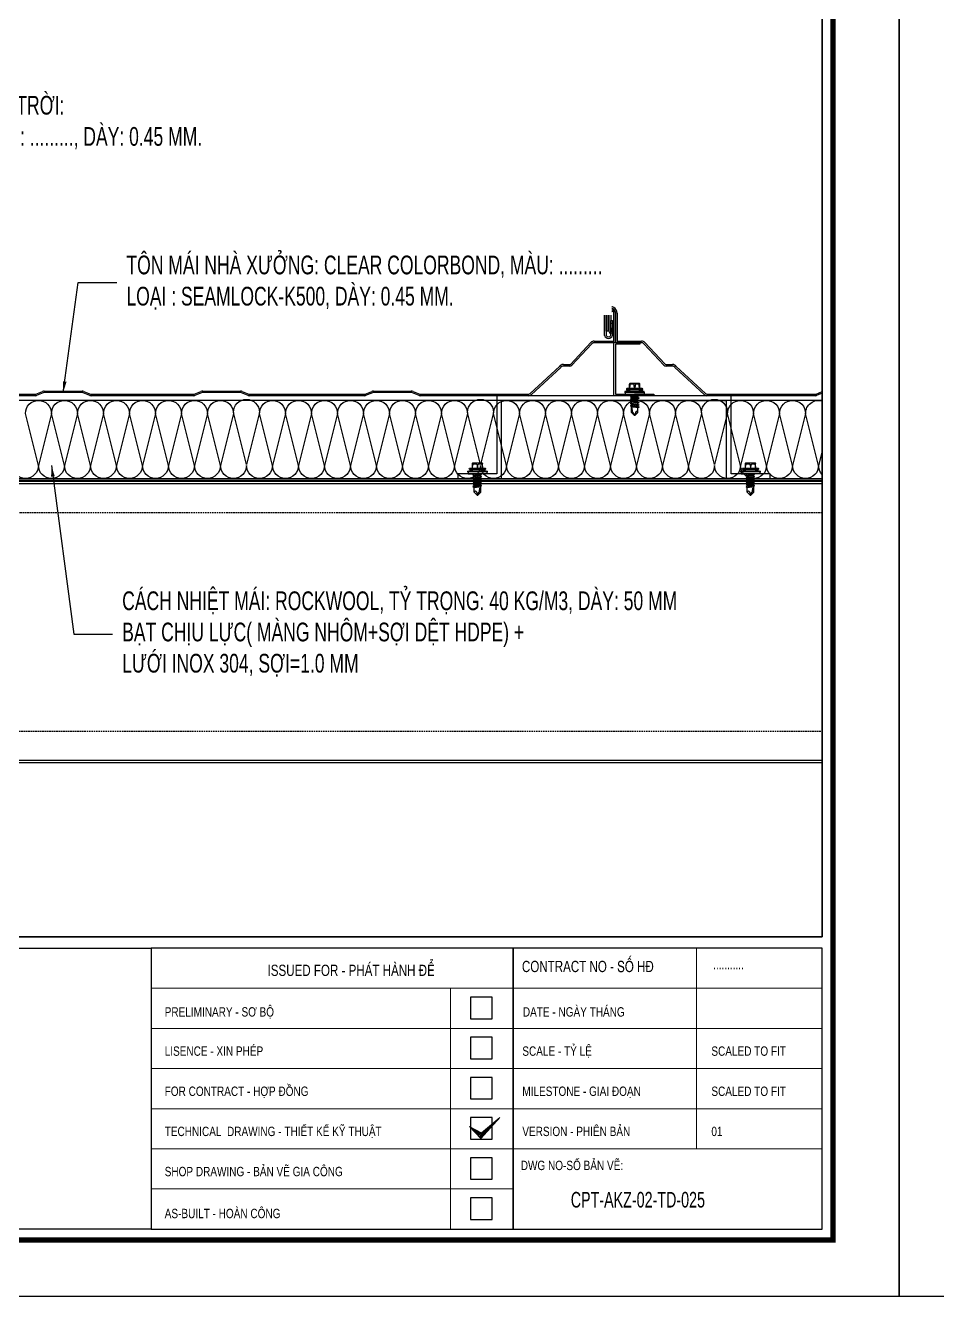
# Model space of a CAD drawing. Header units: inches. Extents: x 315041 to 662841, y -45540 to -35018.
# Drawn here: x 332439.5 to 332585.6, y -37110 to -36906.4 of the extents above; entities that cross this region are included whole.
import ezdxf
from ezdxf.enums import TextEntityAlignment as Align

# ---------------------------------------------------------------- set-up
doc = ezdxf.new("R2010")
doc.units = ezdxf.units.IN
doc.header["$MEASUREMENT"] = 0
doc.linetypes.add('HIDDEN', pattern=[0.375, 0.25, -0.125])
for name, color, linetype in [('2', 2, 'Continuous'), ('3', 3, 'Continuous'), ('7', 7, 'Continuous'), ('BAO KHUNG', 31, 'Continuous'), ('Fast RSQ_A2 Frame$0$Khung ten', 4, 'Continuous'), ('FLAT BAR', 1, 'Continuous'), ('STRUCTURE', 1, 'Continuous')]:
    doc.layers.add(name, color=color, linetype=linetype)
doc.layers.add('Cover text', color=7, linetype='Continuous', true_color=0x52370f)
for name, color, linetype, lineweight in [('DETAIL$0$S-Dim', 8, 'Continuous', 20), ('DETAIL$0$S-Hatch', 8, 'Continuous', 13), ('S-Hatch', 8, 'Continuous', 9)]:
    doc.layers.add(name, color=color, linetype=linetype, lineweight=lineweight)
doc.styles.add('ST1H', font='vnshxh.shx', dxfattribs={"width": 0.7})
doc.styles.get("Standard").update_dxf_attribs({"font": 'VHARIALN.TTF'})
doc.styles.add('style2', font='VHAVANI.TTF')
doc.styles.add('TIEU DE', font='VHARIALN.TTF', dxfattribs={"width": 0.8})
doc.dimstyles.new('3', dxfattribs={"dimtxt": 3.5, "dimasz": 1.8, "dimexe": 1, "dimexo": 0, "dimgap": 1, "dimtad": 1, "dimdec": 0, "dimlfac": 3, "dimzin": 0, "dimdsep": 46, "dimtxsty": 'ST1H', "dimblk": 'OBLIQUE', "dimcen": 1, "dimdle": 1, "dimclrd": 8, "dimclre": 8, "dimclrt": 3, "dimadec": 0, "dimazin": 0, "dimtfac": 1, "dimtdec": 0, "dimtix": 1, "dimtofl": 0, "dimtmove": 1, "dimatfit": 3, "dimfxl": 0.18, "dimtolj": 1, "dimtzin": 0, "dimlwd": -1, "dimlwe": -1, "dimarcsym": 1})

# ---------------------------------------------------------------- blocks, each defined once
blk = doc.blocks.new('DETAIL$0$MARK')
at = {"layer": 'DETAIL$0$S-Hatch', "linetype": 'Continuous'}
h = blk.add_hatch(dxfattribs=at)
h.set_pattern_fill('ANSI31', color=256, scale=50, style=0)
h.paths.add_polyline_path([(1667849.6, -1156933.2), (1667909.3, -1156997), (1668012, -1156885.1), (1667913.5, -1156966.7)])
at = {"layer": 'DETAIL$0$S-Dim', "linetype": 'Continuous'}
blk.add_lwpolyline([(1667849.6, -1156933.2), (1667909.3, -1156997), (1668012, -1156885.1), (1667913.5, -1156966.7), (1667849.6, -1156933.2)], dxfattribs=at)
blk = doc.blocks.new('A$C75D82031')
at = {"layer": '2', "color": 157, "linetype": 'Continuous'}
blk.add_lwpolyline([(0, 420), (594, 420), (594, 0), (0, 0)], close=True, dxfattribs=at)
at = {"layer": '7', "color": 147, "linetype": 'Continuous'}
blk.add_lwpolyline([(12.33, 57.61), (581.67, 57.61), (581.67, 409.19), (12.33, 409.19)], close=True, dxfattribs=at)
at = {"layer": 'BAO KHUNG', "color": 167, "linetype": 'Continuous', "const_width": 0.871}
blk.add_lwpolyline([(10.59, 9.07), (583.41, 9.07), (583.41, 410.93), (10.59, 410.93)], close=True, dxfattribs=at)
at = {"layer": 'BAO KHUNG', "color": 7}
for points in [[(211.89, 55.81), (474.14, 55.81), (474.14, 10.81), (211.89, 10.81)], [(474.14, 10.81), (532.16, 10.81), (532.16, 55.81), (474.14, 55.81)], [(532.16, 10.81), (581.67, 10.81), (581.67, 55.81), (532.16, 55.81)]]:
    blk.add_lwpolyline(points, close=True, dxfattribs=at)
at = {"layer": 'Fast RSQ_A2 Frame$0$Khung ten', "color": 7, "ltscale": 1000}
for points in [[(525.34, 44.51), (528.78, 44.51), (528.78, 47.96), (525.34, 47.96)], [(525.34, 38.09), (528.78, 38.09), (528.78, 41.53), (525.34, 41.53)], [(525.34, 31.66), (528.78, 31.66), (528.78, 35.1), (525.34, 35.1)], [(525.34, 25.23), (528.78, 25.23), (528.78, 28.67), (525.34, 28.67)], [(525.34, 18.8), (528.78, 18.8), (528.78, 22.24), (525.34, 22.24)], [(525.34, 12.37), (528.78, 12.37), (528.78, 15.81), (525.34, 15.81)]]:
    blk.add_lwpolyline(points, close=True, dxfattribs=at)
at = {"layer": 'S-Hatch'}
for p, q in [((561.54, 55.81), (561.54, 23.67)), ((474.14, 49.38), (532.16, 49.38)), ((522.13, 10.81), (522.13, 49.38)), ((532.16, 49.38), (581.67, 49.38)), ((474.14, 42.95), (532.16, 42.95)), ((532.16, 42.95), (581.67, 42.95)), ((474.14, 36.52), (532.16, 36.52)), ((532.16, 36.52), (581.67, 36.52)), ((474.14, 30.1), (532.16, 30.1)), ((532.16, 30.1), (581.67, 30.1)), ((474.14, 23.67), (532.16, 23.67)), ((532.16, 23.67), (581.67, 23.67)), ((474.14, 17.24), (532.16, 17.24))]:
    blk.add_line(p, q, dxfattribs=at)
at = {"layer": 'DETAIL$0$S-Dim', "linetype": 'Continuous', "xscale": 0.02999999996973202, "yscale": 0.02999999996973202, "zscale": 0.02999999996973202}
blk.add_blockref('DETAIL$0$MARK', (-49510.32, 34735.23), dxfattribs=at)
at = {"layer": 'BAO KHUNG', "color": 7, "linetype": 'Continuous', "width": 0.9}
blk.add_text('ISSUED FOR - PHÁT HÀNH ĐỂ ', height=1.8, dxfattribs=at).set_placement((506.46, 51.36), align=Align.CENTER)
blk.add_text('CONTRACT NO - Sè H§', height=1.8, dxfattribs=at).set_placement((533.57, 51.98))
at = {"layer": 'BAO KHUNG', "color": 109, "linetype": 'Continuous', "style": 'style2', "width": 0.8}
blk.add_text('...........', height=1.5, dxfattribs=at).set_placement((564.21, 52.44))
at = {"layer": 'Cover text', "linetype": 'Continuous', "style": 'style2', "width": 0.8}
for s, p in [('PRELIMINARY - S¥ Bé', (476.33, 44.85)), ('date - NGµY TH¸NG', (533.72, 44.85)), ('LISENCE - XIN PHÐP', (476.33, 38.57)), ('scale - tû lÖ', (533.63, 38.57)), ('scaled to fit', (563.92, 38.57)), ('FOR CONTRACT - HîP §åNG', (476.33, 32.14)), ('MILESTONE - GIAI §O¹N', (533.63, 32.14)), ('scaled to fit', (563.92, 32.14)), ('TECHNICAL  DRAWING - THIÕT KÕ Kü THUËT', (476.33, 25.71)), ('VERSION - PHI£N B¶N', (533.63, 25.71)), ('01', (563.92, 25.71)), ('SHOP DRAWING - B¶N VÏ GIA C¤NG', (476.33, 19.28)), ('%%u%%udwg no-sè b¶n vÏ:', (533.38, 20.26)), ('AS-BUILT - HOµN C¤NG', (476.33, 12.56))]:
    blk.add_text(s, height=1.5, dxfattribs=at).set_placement(p)
blk = doc.blocks.new('Short_Self_drilling')
at = {"layer": 'STRUCTURE', "color": 1, "linetype": 'Continuous'}
for p, q in [((6.43, 1.74), (-6.43, 1.73)), ((5.14, 3.76), (-5.14, 3.75)), ((-2.57, 2.9), (-5.14, 2.9)), ((-3.43, 3.75), (-3.43, 6.75)), ((3, 7.19), (-3, 7.18)), ((2.57, 2.9), (-2.57, 2.9)), ((-2.14, 2.8), (-2.14, 2.9)), ((6.25, 0), (0, 0)), ((2.15, 2.8), (2.15, 2.9)), ((2.16, -0.5), (2.15, 0.01)), ((5.14, 2.9), (2.57, 2.9)), ((3.43, 3.76), (3.42, 6.76)), ((2.99, -1.17), (-2.7, -0.23)), ((2.99, -2.7), (-2.7, -1.76)), ((2.99, -4.23), (-2.7, -3.28)), ((2.99, -5.75), (-2.7, -4.81)), ((2.99, -7.28), (-2.7, -6.33)), ((-1.91, -7.99), (-2.7, -7.86)), ((-2.14, -1.38), (-2.14, -0.87)), ((-2.14, -2.91), (-2.14, -2.39)), ((-2.14, -4.43), (-2.14, -3.92)), ((-2.13, -5.96), (-2.14, -5.44)), ((-2.14, -12.33), (-2.14, -8.48)), ((-2.13, -7.49), (-2.13, -6.97)), ((3, -8.8), (-1.14, -8.12)), ((2.16, -2.03), (2.16, -1.51)), ((2.16, -3.55), (2.16, -3.04)), ((2.16, -5.08), (2.16, -4.56)), ((2.16, -6.6), (2.16, -6.09)), ((2.16, -8.13), (2.16, -7.61)), ((2.15, -12.31), (2.15, -9.14))]:
    blk.add_line(p, q, dxfattribs=at)
blk.add_lwpolyline([(6.43, 1.31), (6.43, 1.74), (2.14, 2.81), (-2.14, 2.8), (-6.43, 1.73), (-6.43, 1.3)], close=True, dxfattribs=at)
for points in [[(-6.43, 1.3, -0.088869), (-6.25, 0), (0, 0)], [(-0.13, 3.76), (-0.33, 6.23, 0.338878), (-3.14, 6.23), (-3.33, 3.75)], [(3.3, 3.76), (3.1, 6.23, 0.338878), (0.29, 6.23), (0.1, 3.76)], [(-0.08, -14.04), (-1.04, -12.24, -0.148657), (-1.4, -11.2), (-1.95, -7.72, -0.815006), (-1.21, -7.77, 0.150833), (-0.85, -8.68)], [(2.15, -12.31), (0.17, -14.24, -0.333596), (-0.17, -14.24), (-2.14, -12.33)], [(2.15, -12.31), (1.71, -11.7, 0.52242), (0.88, -11.71), (-0.17, -14.24)]]:
    blk.add_lwpolyline(points, format="xyb", dxfattribs=at)
for points in [[(2.99, -1.17), (2.16, -1.51), (-2.14, -0.85), (-2.7, -0.23), (-2.36, 0)], [(2.99, -2.7), (2.16, -3.04), (-2.14, -2.37), (-2.7, -1.76), (-2.14, -1.38), (2.16, -2.03), (2.99, -2.7)], [(2.99, -4.23), (2.16, -4.56), (-2.14, -3.9), (-2.7, -3.28), (-2.14, -2.91), (2.16, -3.55), (2.99, -4.23)], [(2.99, -5.75), (2.16, -6.09), (-2.14, -5.43), (-2.7, -4.81), (-2.14, -4.43), (2.16, -5.08), (2.99, -5.75)], [(2.99, -7.28), (2.16, -7.62), (-2.14, -6.95), (-2.7, -6.33), (-2.13, -5.96), (2.16, -6.6), (2.99, -7.28)], [(-1.82, -8.53), (-2.14, -8.48), (-2.7, -7.86), (-2.13, -7.49), (-1.83, -7.53)], [(-1.26, -7.62), (2.16, -8.13), (3, -8.8)], [(-1.18, 0), (2.16, -0.5), (2.99, -1.17)], [(3, -8.8), (2.16, -9.14), (-0.85, -8.68)]]:
    blk.add_lwpolyline(points, dxfattribs=at)
for centre, radius, start, end in [((-4.99, 3.32), 0.455, 109.79487, 250.26739), ((-3, 6.75), 0.429, 90.03113, 180.03113), ((3, 6.76), 0.429, 0.03113, 90.03113), ((5.07, 3.33), 0.435, 279.72757, 80.33469), ((9.99, 0.17), 3.74, 162.29632, 182.61031)]:
    blk.add_arc(centre, radius, start, end, dxfattribs=at)
blk = doc.blocks.new('A$C5F901649')
at = {"color": 3, "ltscale": 15}
blk.add_lwpolyline([(39.21, 32.56), (34, 32.56, -0.414214), (33.67, 32.9), (33.67, 38.9, 1), (31.67, 38.9), (31.67, 34.1, 0.564916), (32.66, 34.1), (32.66, 36.75), (33, 36.75), (33, 34.1, -0.737932), (31.33, 34.1), (31.33, 38.9, -1), (34, 38.9), (34, 32.9), (39.21, 32.9, -0.207596), (39.94, 32.58), (44.21, 28.01, 0.207596), (44.46, 27.91), (45.82, 27.91, -0.246585), (46.64, 27.48), (52.91, 21.72, 0.246585), (53.18, 21.58), (76.37, 21.58, 0.095415), (76.49, 21.6), (77.92, 22.17, -0.095415), (78.29, 22.24), (86.37, 22.24, -0.095415), (86.74, 22.17), (88.17, 21.6, 0.095415), (88.29, 21.58), (110.2, 21.58, 0.095415), (110.33, 21.6), (111.76, 22.17, -0.095415), (112.13, 22.24), (120.2, 22.24, -0.095415), (120.58, 22.17), (122, 21.6, 0.095415), (122.13, 21.58), (146.7, 21.58, 0.095415), (146.83, 21.6), (148.26, 22.17, -0.095415), (148.63, 22.24), (156.7, 22.24, -0.095415), (157.08, 22.17), (158.5, 21.6, 0.095415), (158.63, 21.58), (181.82, 21.58, 0.246585), (182.09, 21.72), (188.36, 27.48, -0.246585), (189.18, 27.91), (190.54, 27.91, 0.207596), (190.79, 28.01), (195.06, 32.58, -0.207596), (195.79, 32.9), (200, 32.9), (200, 38.91, 1), (199.33, 38.91), (199.33, 34.91, 1), (199.52, 34.91, -0.067331), (199.35, 35.94), (199.35, 37.32), (199.67, 37.32), (199.67, 35.96, 0.039103), (199.86, 34.91, -1), (199, 34.91), (199, 38.91, -1), (200.33, 38.91), (200.33, 32.9, -0.414214), (200, 32.56), (195.79, 32.56, 0.207596), (195.3, 32.35), (191.03, 27.79, -0.207596), (190.54, 27.58), (189.18, 27.58, 0.246585), (188.63, 27.29), (182.36, 21.53, -0.246585), (181.82, 21.24), (158.63, 21.24, -0.095415), (158.38, 21.29), (156.95, 21.86, 0.095415), (156.7, 21.91), (148.63, 21.91, 0.095415), (148.38, 21.86), (146.95, 21.29, -0.095415), (146.7, 21.24), (122.13, 21.24, -0.095415), (121.88, 21.29), (120.45, 21.86, 0.095415), (120.2, 21.91), (112.13, 21.91, 0.095415), (111.88, 21.86), (110.45, 21.29, -0.095415), (110.2, 21.24), (88.29, 21.24, -0.095415), (88.05, 21.29), (86.62, 21.86, 0.095415), (86.37, 21.91), (78.29, 21.91, 0.095415), (78.05, 21.86), (76.62, 21.29, -0.095415), (76.37, 21.24), (53.18, 21.24, -0.246585), (52.63, 21.53), (46.36, 27.29, 0.246585), (45.82, 27.58), (44.46, 27.58, -0.207596), (43.97, 27.79), (39.7, 32.35, 0.207596)], format="xyb", close=True, dxfattribs=at)
at = {"layer": 'FLAT BAR'}
blk.add_lwpolyline([(33.33, 38.9, 1), (32, 38.9), (32, 35.02), (31.67, 35.02), (31.67, 38.9, -1), (33.67, 38.9), (33.67, 32.56), (38.85, 32.56), (38.85, 32.23), (33.67, 32.23), (33.67, 21.58), (41.82, 21.58), (41.82, 21.24), (33.33, 21.24)], format="xyb", close=True, dxfattribs=at)
at = {"layer": 'FLAT BAR', "linetype": 'Continuous'}
blk.add_lwpolyline([(66.67, 4.58), (58.33, 4.58), (58.33, 21.24), (8.33, 21.24), (8.33, 4.58), (0, 4.58), (0, 3.58), (9.33, 3.58), (9.33, 20.24), (57.33, 20.24), (57.33, 3.58), (66.67, 3.58)], close=True, dxfattribs=at)
at = {"color": 1}
for p, xscale, yscale, zscale, rotation in [((37.74, 21.58), 0.3199999990920701, 0.3200000000651926, 0.3200000002560967, 359.9688729036745), ((4.17, 4.58), -0.3200000000824856, 0.3199999998323619, 0.32, 0.03112738804631476), ((62.5, 4.58), -0.3200000000824856, 0.3199999998323619, 0.32, 0.03112738804631476)]:
    blk.add_blockref('Short_Self_drilling', p, dxfattribs=dict(at, xscale=xscale, yscale=yscale, zscale=zscale, rotation=rotation))
blk = doc.blocks.new('AUDIT_I_220419164917-0')
at = {"color": 1}
for p, xscale, yscale, zscale, rotation in [((37.74, 21.58), 0.3199999990920701, 0.3200000000651926, 0.3200000002560967, 359.9688729036745), ((4.17, 4.58), -0.3200000000824856, 0.3199999998323619, 0.32, 0.03112738804631476), ((62.5, 4.58), -0.3200000000824856, 0.3199999998323619, 0.32, 0.03112738804631476)]:
    blk.add_blockref('Short_Self_drilling', p, dxfattribs=dict(at, xscale=xscale, yscale=yscale, zscale=zscale, rotation=rotation))
blk = doc.blocks.new('_Oblique')
at = {"color": 0, "linetype": 'ByBlock', "lineweight": -2}
blk.add_line((-0.5, -0.5), (0.5, 0.5), dxfattribs=at)

msp = doc.modelspace()

# ---------------------------------------------------------------- linework, layer by layer
at = {"color": 3, "ltscale": 15}
for p, q in [((332532.2605, -36956.0802), (332532.2589, -36952.4743)), ((332532.5089, -36952.4743), (332532.5089, -36956.0802)), ((332534.0089, -36956.9796), (332534.0089, -36952.4743)), ((332534.2589, -36952.4743), (332534.2589, -36956.9796)), ((332533.2525, -36956.0802), (332533.2525, -36954.0899)), ((332533.2525, -36954.0899), (332533.5073, -36954.0899)), ((332533.5073, -36954.0899), (332533.5073, -36956.0802)), ((332534.2589, -36956.9796), (332538.167, -36956.9796)), ((332538.167, -36957.2296), (332534.2589, -36957.2296)), ((332541.7357, -36960.8128), (332538.5321, -36957.388)), ((332538.7147, -36957.2173), (332541.9183, -36960.642)), ((332542.1009, -36960.7213), (332543.1214, -36960.7213)), ((332543.1214, -36960.9713), (332542.1009, -36960.9713)), ((332548.2349, -36965.5051), (332543.533, -36961.1874)), ((332543.7388, -36961.0455), (332548.4407, -36965.3632)), ((332548.6465, -36965.4713), (332566.0377, -36965.4713)), ((332566.0377, -36965.7213), (332548.6465, -36965.7213)), ((332567.1113, -36965.3303), (332566.2233, -36965.6855))]:
    msp.add_line(p, q, dxfattribs=at)
at = {"color": 8}
msp.add_lwpolyline([(331997.7734, -36876.627), (332567.1113, -36876.627), (332567.1113, -37052.4169), (331997.7734, -37052.4169)], close=True, dxfattribs=at)
msp.add_lwpolyline([(332567.1113, -36966.4741), (332204.2035, -36966.4741), (332204.2035, -36978.9741), (332567.1113, -36978.9741)], dxfattribs=at)
at = {"color": 9, "ltscale": 0.5}
for points in [[(332439.4584, -36968.5574, -1), (332443.625, -36968.5574), (332441.5417, -36976.8907)], [(332447.7917, -36968.5574), (332445.7084, -36976.8907), (332443.625, -36968.5574, -1)], [(332447.7917, -36968.5574, -1), (332451.9584, -36968.5574), (332449.875, -36976.8907)], [(332451.9584, -36968.5574, -1), (332456.125, -36968.5574), (332454.0417, -36976.8907)], [(332460.2917, -36968.5574), (332458.2084, -36976.8907), (332456.125, -36968.5574, -1)], [(332460.2917, -36968.5574, -1), (332464.4584, -36968.5574), (332462.375, -36976.8907)], [(332464.4584, -36968.5574, -1), (332468.625, -36968.5574), (332466.5417, -36976.8907)], [(332472.7917, -36968.5574), (332470.7084, -36976.8907), (332468.625, -36968.5574, -1)], [(332472.7853, -36968.3949, -1), (332476.952, -36968.3949), (332474.8687, -36976.7282)], [(332476.9584, -36968.5574, -1), (332481.125, -36968.5574), (332479.0417, -36976.8907)], [(332485.2917, -36968.5574), (332483.2084, -36976.8907), (332481.125, -36968.5574, -1)], [(332485.2917, -36968.5574, -1), (332489.4584, -36968.5574), (332487.375, -36976.8907)], [(332489.4584, -36968.5574, -1), (332493.625, -36968.5574), (332491.5417, -36976.8907)], [(332497.7917, -36968.5574), (332495.7084, -36976.8907), (332493.625, -36968.5574, -1)], [(332497.7917, -36968.5574, -1), (332501.9584, -36968.5574), (332499.875, -36976.8907)], [(332501.9584, -36968.5574, -1), (332506.125, -36968.5574), (332504.0417, -36976.8907)], [(332510.2917, -36968.5574), (332508.2084, -36976.8907), (332506.125, -36968.5574, -1)], [(332510.2853, -36968.3949, -1), (332514.452, -36968.3949), (332512.3687, -36976.7282)], [(332514.4584, -36968.5574, -1), (332518.625, -36968.5574), (332516.5417, -36976.8907)], [(332522.7917, -36968.5574), (332520.7084, -36976.8907), (332518.625, -36968.5574, -1)], [(332522.7917, -36968.5574, -1), (332526.9584, -36968.5574), (332524.875, -36976.8907)], [(332526.9584, -36968.5574, -1), (332531.125, -36968.5574), (332529.0417, -36976.8907)], [(332535.2917, -36968.5574), (332533.2084, -36976.8907), (332531.125, -36968.5574, -1)], [(332535.2917, -36968.5574, -1), (332539.4584, -36968.5574), (332537.375, -36976.8907)], [(332539.4584, -36968.5574, -1), (332543.625, -36968.5574), (332541.5417, -36976.8907)], [(332547.7917, -36968.5574), (332545.7084, -36976.8907), (332543.625, -36968.5574, -1)], [(332547.7853, -36968.3949, -1), (332551.952, -36968.3949), (332549.8687, -36976.7282)], [(332551.9584, -36968.5574, -1), (332556.125, -36968.5574), (332554.0417, -36976.8907)], [(332560.2917, -36968.5574), (332558.2084, -36976.8907), (332556.125, -36968.5574, -1)], [(332560.2917, -36968.5574, -1), (332564.4584, -36968.5574), (332562.375, -36976.8907)]]:
    msp.add_lwpolyline(points, format="xyb", close=True, dxfattribs=at)
for points in [[(332567.1113, -36974.6124), (332566.5417, -36976.8907), (332564.4584, -36968.5574, -0.49785792), (332567.1113, -36966.5535, -0.49785792)], [(332439.4584, -36978.9741, -0.41421356), (332437.375, -36976.8907, -1), (332433.2084, -36976.8907, -1), (332429.0417, -36976.8907, -1), (332424.875, -36976.8907)], [(332449.875, -36976.8907, -1), (332445.7084, -36976.8907, -1), (332441.5417, -36976.8907, -0.41421356), (332439.4584, -36978.9741, -0.41421356)], [(332462.375, -36976.8907, -1), (332458.2084, -36976.8907, -1), (332454.0417, -36976.8907, -1), (332449.875, -36976.8907)], [(332476.9584, -36978.9741, -0.41421356), (332474.875, -36976.8907, -1), (332470.7084, -36976.8907, -1), (332466.5417, -36976.8907, -1), (332462.375, -36976.8907)], [(332487.375, -36976.8907, -1), (332483.2084, -36976.8907, -1), (332479.0417, -36976.8907, -0.41421356), (332476.9584, -36978.9741, -0.41421356)], [(332499.875, -36976.8907, -1), (332495.7084, -36976.8907, -1), (332491.5417, -36976.8907, -1), (332487.375, -36976.8907)], [(332514.4584, -36978.9741, -0.41421356), (332512.375, -36976.8907, -1), (332508.2084, -36976.8907, -1), (332504.0417, -36976.8907, -1), (332499.875, -36976.8907)], [(332524.875, -36976.8907, -1), (332520.7084, -36976.8907, -1), (332516.5417, -36976.8907, -0.41421356), (332514.4584, -36978.9741, -0.41421356)], [(332537.375, -36976.8907, -1), (332533.2084, -36976.8907, -1), (332529.0417, -36976.8907, -1), (332524.875, -36976.8907)], [(332551.9584, -36978.9741, -0.41421356), (332549.875, -36976.8907, -1), (332545.7084, -36976.8907, -1), (332541.5417, -36976.8907, -1), (332537.375, -36976.8907)], [(332562.375, -36976.8907, -1), (332558.2084, -36976.8907, -1), (332554.0417, -36976.8907, -0.41421356), (332551.9584, -36978.9741, -0.41421356)], [(332567.1113, -36978.3221, -0.19165799), (332566.5417, -36976.8907, -1), (332562.375, -36976.8907)]]:
    msp.add_lwpolyline(points, format="xyb", dxfattribs=at)
at = {"color": 3, "ltscale": 15}
msp.add_lwpolyline([(332566.1305, -36965.4534), (332567.1113, -36965.0611)], dxfattribs=at)
at = {"color": 2, "true_color": 0xf2ee0d}
msp.add_lwpolyline([(332567.1113, -36979.4747), (332201.0201, -36979.4747), (332201.0201, -36979.2247), (332567.1113, -36979.2247)], dxfattribs=at)
at = {"color": 94}
for points in [[(332567.1113, -36979.4747), (332201.0201, -36979.4747)], [(332567.1113, -36979.8497), (332201.0201, -36979.8497), (332201.0201, -37024.0997)], [(332201.0201, -37024.0997), (332567.1113, -37024.0997)], [(332201.0201, -37024.4747), (332567.1113, -37024.4747)]]:
    msp.add_lwpolyline(points, dxfattribs=at)
at = {"color": 94, "linetype": 'HIDDEN'}
for points in [[(332567.1113, -36984.4747), (332201.0201, -36984.4747)], [(332201.0201, -37019.4747), (332567.1113, -37019.4747)]]:
    msp.add_lwpolyline(points, dxfattribs=at)
at = {"color": 3, "ltscale": 15}
for centre, major_axis, start_param, end_param in [((332533.2589, -36952.4743), (0.7071, 0.7071), 5.49778714, 8.6393798), ((332533.2589, -36952.4743), (-0.5303, 0.5303), 3.92699082, 7.06858347), ((332532.8839, -36955.8878), (0.4613, 0.4613), 2.65552535, 5.19845629), ((332532.8807, -36955.8562), (-0.3069, 0.3069), 1.32774876, 3.38464022), ((332534.2589, -36956.9796), (0.1768, 0.1768), 2.35619449, 3.92699082), ((332538.167, -36957.7296), (-0.5303, 0.5303), 4.67903091, 5.49778714), ((332538.167, -36957.7296), (0.3536, 0.3536), 6.24982723, 7.06858347), ((332542.1009, -36960.4713), (0.3536, 0.3536), 3.10823458, 3.92699082), ((332542.1009, -36960.4713), (-0.1768, 0.1768), 1.53743825, 2.35619449), ((332543.1214, -36961.4713), (-0.5303, 0.5303), 4.53074015, 5.49778714), ((332543.1214, -36961.4713), (-0.3536, 0.3536), 4.53074015, 5.49778714), ((332548.6465, -36965.2213), (-0.3536, 0.3536), 1.3891475, 2.35619449), ((332548.6465, -36965.2213), (-0.1768, 0.1768), 1.3891475, 2.35619449), ((332566.0377, -36965.2213), (-0.1768, 0.1768), 2.35619449, 2.73670087), ((332566.0377, -36965.2213), (0.3536, 0.3536), 3.92699082, 4.30749719)]:
    msp.add_ellipse(centre, major_axis=major_axis, ratio=1, start_param=start_param, end_param=end_param, dxfattribs=at)
at = {"layer": 'FLAT BAR'}
for p, q in [((332532.5089, -36955.3862), (332532.5089, -36952.4745)), ((332532.7589, -36952.4745), (332532.7589, -36955.3862)), ((332533.7589, -36965.7214), (332533.7589, -36952.4745)), ((332534.0089, -36952.4745), (332534.0089, -36957.2298)), ((332532.7589, -36955.3862), (332532.5089, -36955.3862)), ((332534.0089, -36957.2298), (332537.8935, -36957.2298)), ((332537.8935, -36957.4798), (332534.0089, -36957.4798)), ((332534.0089, -36957.4798), (332534.0089, -36965.4714)), ((332537.8935, -36957.2298), (332537.8935, -36957.4798)), ((332540.1269, -36965.7214), (332533.7589, -36965.7214)), ((332534.0089, -36965.4714), (332540.1269, -36965.4714)), ((332540.1269, -36965.4714), (332540.1269, -36965.7214))]:
    msp.add_line(p, q, dxfattribs=at)
at = {"layer": 'FLAT BAR', "linetype": 'Continuous'}
for p, q in [((332552.5089, -36965.7214), (332515.0089, -36965.7214)), ((332515.0089, -36965.7214), (332515.0089, -36978.2214)), ((332515.7589, -36978.9714), (332515.7589, -36966.4714)), ((332515.7589, -36966.4714), (332551.7589, -36966.4714)), ((332551.7589, -36966.4714), (332551.7589, -36978.9714)), ((332552.5089, -36978.2214), (332552.5089, -36965.7214)), ((332515.0089, -36978.2214), (332508.7589, -36978.2214)), ((332508.7589, -36978.2214), (332508.7589, -36978.9714)), ((332508.7589, -36978.9714), (332515.7589, -36978.9714)), ((332551.7589, -36978.9714), (332558.7589, -36978.9714)), ((332558.7589, -36978.2214), (332552.5089, -36978.2214)), ((332558.7589, -36978.9714), (332558.7589, -36978.2214))]:
    msp.add_line(p, q, dxfattribs=at)
at = {"layer": 'FLAT BAR'}
for major_axis, start_param, end_param in [((0.5303, 0.5303), 5.49778714, 8.6393798), ((-0.3536, 0.3536), 3.92699082, 7.06858347)]:
    msp.add_ellipse((332533.2589, -36952.4745), major_axis=major_axis, ratio=1, start_param=start_param, end_param=end_param, dxfattribs=at)

# ---------------------------------------------------------------- block references
at = {"color": 1}
for p in [(331985.4423, -37110.027), (332579.4423, -37110.027)]:
    msp.add_blockref('A$C75D82031', p, dxfattribs=at)
at = {"color": 8, "xscale": 0.7500000009313226, "yscale": 0.75, "zscale": 0.75}
for name, p in [('A$C5F901649', (332383.7593, -36981.6528)), ('AUDIT_I_220419164917-0', (332508.7593, -36981.6528))]:
    msp.add_blockref(name, p, dxfattribs=at)

# ---------------------------------------------------------------- texts
at = {"color": 3, "ltscale": 0.5, "style": 'TIEU DE', "width": 0.8}
msp.add_attdef('CPT-AKZ-02-TD-025', text='KC-01', height=2.5, dxfattribs=at).set_placement((332537.5855, -37094.512), align=Align.MIDDLE_CENTER)

# ---------------------------------------------------------------- leaders
at = {"color": 9}
for points in [[(332445.5089, -36965.2213), (332447.9112, -36947.6066), (332455.641, -36947.6066)], [(332443.625, -36976.8907), (332447.2305, -37003.9024), (332454.9604, -37003.9024)]]:
    msp.add_leader(points, dimstyle='3', override={"dimgap": 1, "dimtad": 0}, dxfattribs=at)

# ---------------------------------------------------------------- next in the draw order: texts
at = {"color": 20, "true_color": 0xf25d0d, "insert": (332454.9604, -37003.9024), "char_height": 3, "attachment_point": 4, "style": 'ST1H', "bg_fill": 2}
msp.add_mtext('\\A1;C¸CH NHIÖT M¸I: ROCKWOOL, tû träng: 40 kg/m3, dµy: 50 mm\\PB¹T CHÞU LùC( MµNG NH¤M+SîI DÖT HDPE) +\\PL¦íI INOX 304, SîI=1.0 MM', dxfattribs=at)
at = {"layer": '3', "char_height": 3, "attachment_point": 4, "style": 'ST1H', "bg_fill": 2}
for s, insert in [('\\A1;ke C¾T N¦íC CH¢N HåI cöa trêi: \\Pt«n CLEAR COLORBOND, mµu: ........., dµy: 0.45 mm.', (332395.8405, -36921.9688, 0)), ('\\A1;t«n m¸i nhµ x\xadëng: CLEAR COLORBOND, mµu: .........\\PLo¹i : SEAMLOCK-K500, dµy: 0.45 mm.', (332455.641, -36947.6066))]:
    msp.add_mtext(s, dxfattribs=dict(at, insert=insert))

doc.saveas('drawing.dxf')
